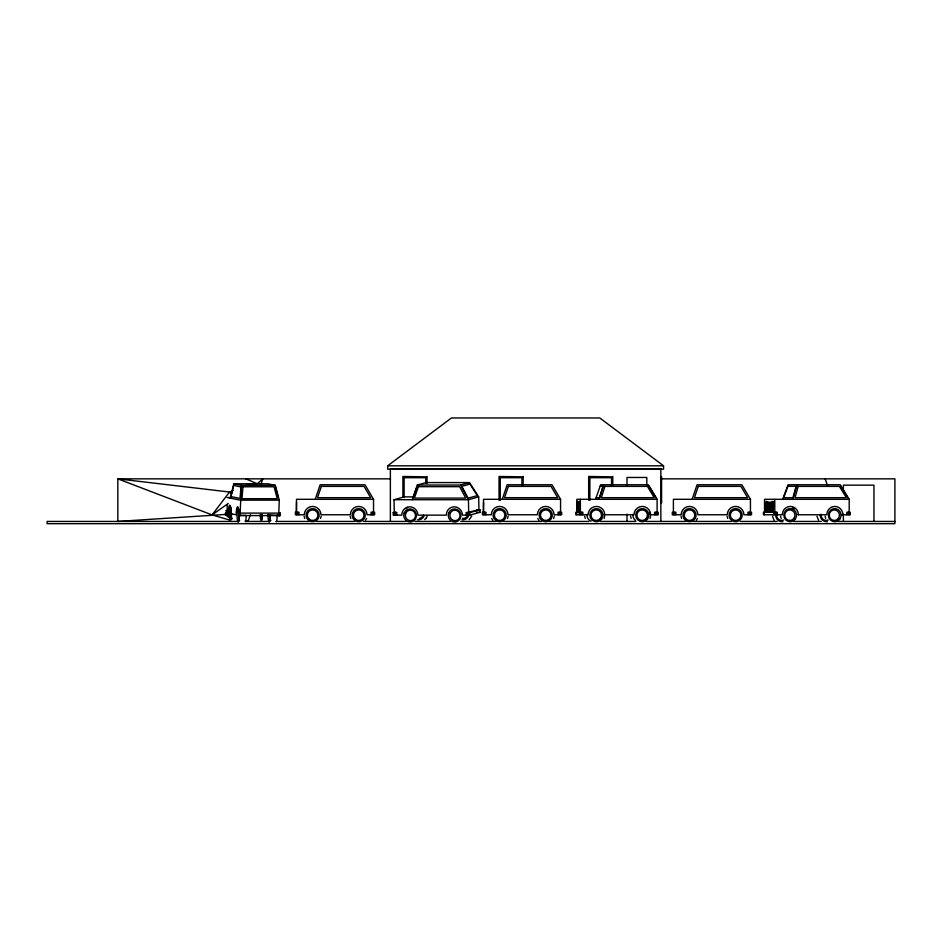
<?xml version="1.0" encoding="UTF-8"?>
<svg xmlns="http://www.w3.org/2000/svg" width="942" height="942" viewBox="0 0 942 942"><rect width="100%" height="100%" fill="white"/><g stroke="black" fill="none" stroke-linecap="round" stroke-linejoin="round"><path stroke-width="1.41" d="M280.068 515.604L278.761 515.51L278.773 513.025L280.08 513.107L280.068 515.604L238.997 515.557L239.009 513.06L239.704 513.025L239.692 515.51L239.009 515.38A8.348 1.425 90 0 0 237.631 506.737A8.348 1.425 90 0 0 236.171 514.791L231.167 513.779A8.348 1.425 90 0 0 229.801 505.147A8.348 1.425 90 0 0 228.329 513.202L226.363 512.978L226.139 510.434M227.057 504.677L227.434 513.013M239.233 515.604L239.009 513.06M280.08 513.107L240.128 513.107L241.446 485.33L233.816 483.776L230.295 498.13M240.304 515.639L240.316 513.143L239.244 513.107M233.816 483.776L267.669 483.776L275.3 485.33L279.279 500.143L278.773 513.025M279.374 515.639L279.385 513.143M279.833 515.557L279.845 513.06M577.823 504.7L577.552 508.103L577.552 501.309L577.811 506.407M577.34 504.7L577.587 502.015L577.787 503.358M579.424 503.004L579.683 508.103L579.919 506.054M579.483 504.7L579.683 501.309L579.919 503.358M579.942 506.407L579.942 503.004M577.634 508.974L577.905 502.227L579.189 502.227L579.33 511.8L579.2 504.017M578.047 502.227L577.634 511.8M767.047 508.974L767.86 502.227L771.31 502.227M767.989 502.227L767.2 511.8M604.093 518.453L604.67 516.287M649.992 518.453L650.569 516.287M320.551 518.453L321.128 516.298M507.573 518.453L508.15 516.298M553.649 518.453L554.237 516.298M792.905 499.307L796.944 484.765M599.065 499.307L603.704 484.765M577.705 507.032L577.375 506.054M579.836 507.032L579.507 506.054M315.252 499.307L320.15 484.765L364.99 484.765L373.538 499.307L373.538 514.768M502.286 499.307L507.173 484.765L552.012 484.765L560.561 499.307L560.561 514.768M692.158 499.307L697.056 484.765L741.884 484.765L750.444 499.307L750.444 514.768M250.419 514.579L248.04 521.444L245.32 520.62M260.922 484.341L262.83 478.842L257.307 483.752L254.505 484.612M412.149 499.719L417.294 485.036L426.161 482.575L469.469 482.575L478.677 496.881L478.925 509.822L466.278 512.648L466.325 515.144L469.787 515.144L480.031 512.307L479.984 509.822L476.511 509.822M413.138 498.024L416.717 487.768M595.532 499.307L600.643 484.765L648.355 484.765L657.104 499.307L657.104 512.271M782.637 499.307L788.054 484.765L840.252 484.765L849.201 499.307L849.201 512.271M426.231 518.018L427.268 516.098M471.777 516.098L469.198 519.643M365.508 520.396L366.626 518.453M696.338 520.396L697.457 518.453M227.446 510.941L224.938 514.462L117.832 521.444L117.832 478.842L390.565 478.842M426.644 476.864L402.893 476.464L402.893 497.458M522.786 476.864L499.036 476.464L499.036 500.261M612.406 476.864L588.656 476.464L588.656 500.261M424.701 519.643L426.184 518.065M387.668 465.807L451.453 417.965L599.771 417.965L663.557 465.807L663.557 469.175L387.668 469.175L387.668 465.807L663.557 465.807M228.247 503.44L212.103 514.921L117.832 478.842L232.168 492.336M227.305 512.872L224.938 514.462L229.189 517.558M660.86 503.052L661.578 502.663L661.578 476.864L660.86 476.464M233.098 490.499L229.283 492.336L212.103 514.921L230.295 520.22M232.085 491.477L229.283 492.336L231.626 493.643M395.77 511.942L393.203 512.648L393.25 515.144L396.723 515.144L396.676 512.648L394.274 512.648L394.027 499.719L404.271 496.881L414.021 496.881M417.294 485.036L460.603 485.036L469.469 482.575M478.677 496.881L468.445 499.719L394.027 499.719M466.278 512.648L469.74 512.648L479.984 509.822M229.141 513.943L224.938 514.462L229.012 515.686M226.822 512.895L226.363 512.978M238.997 515.557L239.692 515.51M393.203 512.648L396.676 512.648M476.558 512.307L480.031 512.307M247.075 483.776L257.307 483.752L245.768 478.842M660.86 477.7L661.578 477.7M660.719 478.842L894.9 478.842L894.9 523.681L47.1 523.681L47.1 521.444L238.444 521.444M241.446 485.33L275.3 485.33M600.242 486.331L603.057 486.331L599.406 497.741L596.239 497.741M228.541 497.482L231.438 497.482M373.538 499.307L296.495 499.307L296.495 514.768M560.561 499.307L483.529 499.307L483.529 514.768M657.104 499.307L576.857 499.307L576.775 514.768M750.444 499.307L673.4 499.307L673.4 514.768M849.201 499.307L764.527 499.307L764.527 512.271M279.279 500.143L240.198 500.143L227.104 497.482M660.86 501.827L661.578 501.827M296.495 502.227L296.365 512.271M483.529 502.227L483.387 512.271M579.153 502.769L577.941 502.769L577.976 511.8M767.954 502.769L771.227 502.769M577.976 505.277L577.764 511.8M767.777 505.277L767.648 511.8M577.823 508.974L577.222 512.271M771.839 508.974L773.3 508.974L773.158 512.271M766.011 509.504L767.188 509.504M771.993 509.504L773.158 509.504M577.269 511.8L579.825 511.8M766.011 511.8L773.158 511.8M604.093 514.768L634.001 514.768A8.348 8.313 -90 0 1 642.314 506.419A8.348 8.313 -90 0 1 650.628 514.768M798.074 514.768L826.782 514.768A8.348 8.066 -90 0 1 834.847 506.419A8.348 8.066 -90 0 1 842.913 514.768M841.465 514.768L850.261 514.768L850.261 512.271L846.787 512.271L846.787 514.768M396.723 515.144L401.81 515.144A8.348 8.042 74.5 0 1 409.723 506.808A8.348 8.042 74.5 0 1 417.942 515.144L446.32 515.144A8.348 8.042 74.5 0 1 454.232 506.808A8.348 8.042 74.5 0 1 462.451 515.144L466.325 515.144M239.009 515.38L246.18 515.38M245.332 521.444L269.353 521.444M275.947 521.444L309.094 521.444M316.453 521.444L354.722 521.444M363.553 521.444L406.238 521.444M415.069 521.444L450.394 521.444M460.697 521.444L496.022 521.444M503.381 521.444L541.65 521.444M549.009 521.444L588.821 521.444M600.525 521.444L635.85 521.444M646.153 521.444L685.894 521.444M693.253 521.444L731.522 521.444M740.353 521.444L777.15 521.444M793.341 521.444L821.306 521.444M837.497 521.444L894.9 521.444M226.374 510.482L227.446 510.529M278.761 515.51L268.058 514.791M840.7 486.19L847.894 497.882M649.062 486.19L656.103 497.882M537.811 518.453L538.93 520.396M491.724 518.453L492.843 520.396M818.598 520.314L816.973 516.275M774.088 520.314L772.475 516.275M460.603 485.036L468.445 499.719L468.68 512.648M825.168 478.842L827.559 485.707M275.417 486.92L278.161 497.152M727.106 516.298L727.683 518.453M681.031 516.298L681.608 518.453M630.587 516.287L631.164 518.453M584.688 516.287L585.265 518.453M350.2 516.298L350.777 518.453M304.125 516.298L304.702 518.453M825.11 516.275L825.663 518.406M780.6 516.275L781.154 518.406M771.18 502.227L772.122 508.974M771.086 502.769L771.839 511.8M579.047 502.227L579.872 512.271M469.74 512.648L469.787 515.144M468.457 512.719L468.504 515.203M467.102 512.719L467.15 515.203M395.381 512.719L395.428 515.203M394.039 512.719L394.086 515.203M873.952 521.444L873.952 485.165L843.373 485.165L843.373 490.97M849.425 512.271L849.425 514.768M848.083 512.271L848.083 514.768M843.373 514.191L843.373 521.444M777.197 514.768L777.197 512.271L763.456 512.271L763.456 514.768L782.272 514.768A8.348 8.066 -90 0 1 790.338 506.419A8.348 8.066 -90 0 1 798.404 514.768M776.361 512.271L776.361 514.768M775.019 512.271L775.019 514.768M774.783 499.307L774.783 512.271M773.723 512.271L773.723 514.768M773.029 509.504L773.029 511.8M772.711 509.504L772.581 511.8M772.57 509.504L772.428 511.8M772.122 509.504L771.993 511.8M770.933 502.769L770.933 511.8M770.78 502.769L770.65 511.8M770.332 502.769L770.332 511.8M770.203 502.769L770.05 511.8M769.732 502.769L769.732 511.8M769.602 502.769L769.437 511.8M769.131 502.769L769.131 511.8M768.837 502.769L768.978 511.8M768.531 502.769L768.248 511.8M767.93 511.8L767.93 504.017L767.777 511.8M767.341 511.8L767.341 508.974L765.881 508.974L765.881 512.271M767.059 509.504L767.059 511.8M766.741 509.504L766.741 511.8M766.588 509.504L766.611 511.8M766.458 509.504L766.458 511.8M766.14 509.504L766.14 511.8M766.011 508.974L766.011 512.271M764.292 512.271L764.292 514.768M749.043 512.271L749.043 514.768M747.948 514.768L747.948 512.271L751.539 512.271L751.539 514.768L743.933 514.768A8.348 8.348 0 0 0 735.584 506.419A8.348 8.348 0 0 0 727.236 514.768L697.857 514.768A8.348 8.348 0 0 0 689.509 506.419A8.348 8.348 0 0 0 681.16 514.768L672.305 514.768L672.305 512.271L675.897 512.271L675.897 514.768M674.79 512.271L674.79 514.768M660.86 521.444L660.86 468.669L390.365 468.669L390.365 521.444M657.186 512.271L657.186 514.768M655.797 512.271L655.797 514.768M654.631 514.768L654.631 512.271L658.211 512.271L658.211 514.768L649.98 514.768A8.348 8.313 -90 0 0 649.697 512.601M646.801 486.26L646.801 477.464L627.007 477.464L627.007 486.26M627.007 514.12L627.007 521.444M612.771 476.464L612.771 486.26M611.535 486.213L611.535 477.7L589.88 477.7L589.88 500.402M582.862 514.768L582.862 512.271L575.762 512.271L575.762 514.768L588.102 514.768A8.348 8.313 -90 0 1 596.416 506.419A8.348 8.313 -90 0 1 604.74 514.768M581.85 512.271L581.85 514.768M580.46 512.271L580.46 514.768M580.378 499.307L580.378 512.271M579.73 508.974L579.73 512.271M579.46 509.504L579.613 511.8M579.283 512.271L579.283 514.768M579 502.769L579.047 511.8M578.8 502.769L578.859 511.8M578.647 502.769L578.659 511.8M578.294 502.769L578.376 511.8M578.094 502.769L578.235 511.8M577.364 508.974L577.364 512.271M559.171 512.271L559.171 514.768M558.064 514.768L558.064 512.271L561.656 512.271L561.656 514.768L554.061 514.768A8.348 8.348 0 0 0 545.712 506.419A8.348 8.348 0 0 0 537.364 514.768L507.985 514.768A8.348 8.348 0 0 0 499.625 506.419A8.348 8.348 0 0 0 491.277 514.768L482.422 514.768L482.422 512.271L486.013 512.271L486.013 514.768M523.151 476.464L523.151 486.26M521.927 486.213L521.927 477.7L500.261 477.7L500.261 500.402M484.918 512.271L484.918 514.768M427.009 476.464L427.009 483.458M425.784 483.376L425.784 477.7L404.13 477.7L404.13 497.564M372.137 512.271L372.137 514.768M371.042 514.768L371.042 512.271L374.633 512.271L374.633 514.768L367.027 514.768A8.348 8.348 0 0 0 358.678 506.419A8.348 8.348 0 0 0 350.33 514.768L320.951 514.768A8.348 8.348 0 0 0 312.603 506.419A8.348 8.348 0 0 0 304.254 514.768L295.399 514.768L295.399 512.271L298.991 512.271L298.991 514.768M297.896 512.271L297.896 514.768M262.359 518.701A5.275 0.895 90 0 1 261.841 514.403M262.453 514.991A6.594 1.119 90 0 1 261.311 520.49A6.594 1.119 90 0 1 260.228 514.532M277.136 514.862A6.594 1.119 90 0 1 276.418 521.68M270.884 520.443A5.275 0.895 90 0 1 269.683 514.626M270.307 514.862A6.594 1.119 90 0 1 269.141 522.092A6.594 1.119 90 0 1 268.081 514.403M231.508 513.26A6.594 1.119 90 0 1 230.107 520.29A6.594 1.119 90 0 1 229.459 510.164A6.594 1.119 90 0 1 231.296 510.069M231.402 518.701A5.275 0.895 90 0 1 231.249 509.598M232.297 518.194A5.275 0.895 90 0 1 232.085 518.842M238.938 510.399A6.594 1.119 90 0 1 238.715 521.444A6.594 1.119 90 0 1 237.101 515.557A6.594 1.119 90 0 1 238.691 509.492M239.692 520.749A5.275 0.895 90 0 1 238.715 515.309A5.275 0.895 90 0 1 239.763 510.293M246.168 516.581A6.594 1.119 90 0 1 245.462 521.68M792.493 507.538A8.348 8.066 -90 0 1 794.165 508.868M783.65 520.055A5.275 5.099 -90 0 1 776.644 514.485M782.896 521.715A6.594 6.37 -90 0 1 775.749 514.32M828.159 520.055A5.275 5.099 -90 0 1 821.153 514.485M827.406 521.715A6.594 6.37 -90 0 1 820.258 514.32M591.081 521.267A6.594 6.57 -90 0 1 587.078 514.32M635.485 520.408A6.594 6.57 -90 0 1 632.977 514.32M405.943 508.727A8.348 8.042 74.5 0 1 407.592 507.408M423.288 515.168A5.275 5.087 74.5 0 1 419.308 518.371M424.112 515.769A6.594 6.359 74.5 0 1 417.471 519.784M467.797 515.168A5.275 5.087 74.5 0 1 462.487 518.371M468.621 515.769A6.594 6.359 74.5 0 1 461.98 519.784M240.975 486.92L240.022 498.424L230.978 496.587L233.722 485.436L240.975 486.92M242.965 486.778L241.964 498.695L277.242 498.695L274.04 486.778L242.965 486.778M796.072 486.331L792.905 497.741L783.662 497.741L787.901 486.331L796.072 486.331M798.168 486.39L795.036 497.682L846.363 497.682L839.416 486.39L798.168 486.39M604.917 486.39L601.314 497.682L654.231 497.682L647.437 486.39L604.917 486.39M321.34 486.39L317.536 497.682L370.677 497.682L364.036 486.39L321.34 486.39M508.362 486.39L504.571 497.682L557.699 497.682L551.058 486.39L508.362 486.39M698.246 486.39L694.442 497.682L747.583 497.682L740.942 486.39L698.246 486.39M418.389 486.673L414.398 498.082L465.725 498.082L459.637 486.673L418.389 486.673M469.94 484.094L461.792 486.343L468.103 498.165L477.347 495.598L469.94 484.094M308.611 520.408A6.594 6.594 0 0 0 319.161 516.039A6.594 6.594 0 0 0 310.106 509.08A6.594 6.594 0 0 0 308.611 520.408M309.412 519.36A5.275 5.275 0 0 0 317.854 515.863A5.275 5.275 0 0 0 310.601 510.305A5.275 5.275 0 0 0 309.412 519.36M354.687 520.408A6.594 6.594 0 0 0 365.249 516.039A6.594 6.594 0 0 0 356.182 509.08A6.594 6.594 0 0 0 354.687 520.408M355.487 519.36A5.275 5.275 0 0 0 363.942 515.863A5.275 5.275 0 0 0 356.688 510.305A5.275 5.275 0 0 0 355.487 519.36M773.205 507.656A3.403 0.883 -90 0 0 773.205 501.756A3.403 0.883 -90 0 0 771.887 504.7A3.403 0.883 -90 0 0 773.205 507.656M773.394 506.054A2.696 0.695 -90 0 0 772.793 502.015A2.696 0.695 -90 0 0 772.193 506.054A2.696 0.695 -90 0 0 773.394 506.054M766.988 507.656A3.403 0.883 -90 0 0 766.988 501.756A3.403 0.883 -90 0 0 765.669 504.7A3.403 0.883 -90 0 0 766.988 507.656M766.929 507.032A2.696 0.695 -90 0 0 766.929 502.38A2.696 0.695 -90 0 0 765.881 504.7A2.696 0.695 -90 0 0 766.929 507.032M795.248 519.195A6.594 6.37 -90 0 0 791.033 508.633A6.594 6.37 -90 0 0 784.309 517.7A6.594 6.37 -90 0 0 795.248 519.195M793.882 518.394A5.275 5.099 -90 0 0 790.503 509.94A5.275 5.099 -90 0 0 785.122 517.193A5.275 5.099 -90 0 0 793.882 518.394M839.758 519.195A6.594 6.37 -90 0 0 835.53 508.633A6.594 6.37 -90 0 0 828.819 517.7A6.594 6.37 -90 0 0 839.758 519.195M838.38 518.394A5.275 5.099 -90 0 0 835.001 509.94A5.275 5.099 -90 0 0 829.631 517.193A5.275 5.099 -90 0 0 838.38 518.394M495.633 520.408A6.594 6.594 0 0 0 506.195 516.039A6.594 6.594 0 0 0 497.129 509.08A6.594 6.594 0 0 0 495.633 520.408M496.434 519.36A5.275 5.275 0 0 0 504.888 515.863A5.275 5.275 0 0 0 497.635 510.305A5.275 5.275 0 0 0 496.434 519.36M541.709 520.408A6.594 6.594 0 0 0 552.271 516.039A6.594 6.594 0 0 0 543.204 509.08A6.594 6.594 0 0 0 541.709 520.408M542.521 519.36A5.275 5.275 0 0 0 550.964 515.863A5.275 5.275 0 0 0 543.711 510.305A5.275 5.275 0 0 0 542.521 519.36M601.597 519.195A6.594 6.57 -90 0 0 597.24 508.633A6.594 6.57 -90 0 0 590.316 517.7A6.594 6.57 -90 0 0 601.597 519.195M600.431 518.394A5.275 5.252 -90 0 0 596.945 509.94A5.275 5.252 -90 0 0 591.399 517.193A5.275 5.252 -90 0 0 600.431 518.394M647.495 519.195A6.594 6.57 -90 0 0 643.139 508.633A6.594 6.57 -90 0 0 636.215 517.7A6.594 6.57 -90 0 0 647.495 519.195M646.33 518.394A5.275 5.252 -90 0 0 642.844 509.94A5.275 5.252 -90 0 0 637.298 517.193A5.275 5.252 -90 0 0 646.33 518.394M685.517 520.408A6.594 6.594 0 0 0 696.067 516.039A6.594 6.594 0 0 0 687.001 509.08A6.594 6.594 0 0 0 685.517 520.408M686.318 519.36A5.275 5.275 0 0 0 694.76 515.863A5.275 5.275 0 0 0 687.507 510.305A5.275 5.275 0 0 0 686.318 519.36M731.593 520.408A6.594 6.594 0 0 0 742.155 516.039A6.594 6.594 0 0 0 733.088 509.08A6.594 6.594 0 0 0 731.593 520.408M732.393 519.36A5.275 5.275 0 0 0 740.836 515.863A5.275 5.275 0 0 0 733.594 510.305A5.275 5.275 0 0 0 732.393 519.36M404.142 512.978A6.594 6.359 74.5 0 0 411.018 522.021A6.594 6.359 74.5 0 0 415.057 511.494A6.594 6.359 74.5 0 0 404.142 512.978M405.684 513.39A5.275 5.087 74.5 0 0 411.195 520.62A5.275 5.087 74.5 0 0 414.421 512.201A5.275 5.087 74.5 0 0 405.684 513.39M448.639 512.978A6.594 6.359 74.5 0 0 455.528 522.021A6.594 6.359 74.5 0 0 459.555 511.494A6.594 6.359 74.5 0 0 448.639 512.978M450.194 513.39A5.275 5.087 74.5 0 0 455.704 520.62A5.275 5.087 74.5 0 0 458.931 512.201A5.275 5.087 74.5 0 0 450.194 513.39"/></g></svg>
